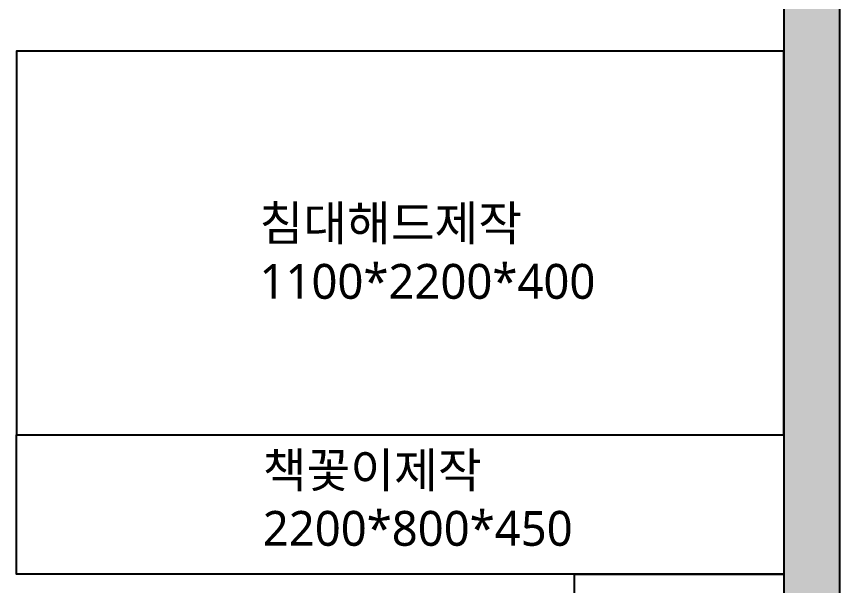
# Model space of a CAD drawing. Header units: millimetres. Extents: x 0 to 460473, y -68369 to 85219.
# Drawn here: x 264721 to 267081, y 10663 to 12295 of the extents above; entities that cross this region are included whole.
import ezdxf

# ---------------------------------------------------------------- set-up
doc = ezdxf.new("R2010")
doc.units = ezdxf.units.MM
doc.header["$LTSCALE"] = 50
for name, color, linetype in [('fur', 6, 'Continuous'), ('ha', 8, 'Continuous'), ('text', 7, 'Continuous'), ('wall', 2, 'Continuous')]:
    doc.layers.add(name, color=color, linetype=linetype)
doc.styles.add('N 맑은고딕', font='malgun.ttf')

# ---------------------------------------------------------------- blocks, each defined once
blk = doc.blocks.new('EWEDSF')
at = {"layer": 'ha', "transparency": 33554559}
h = blk.add_hatch(color=256, dxfattribs=at)
h.dxf.hatch_style = 1
h.paths.add_polyline_path([(233434, 35399.7), (231184, 35399.7), (231184, 35199.7), (231574, 35199.7), (231574, 33399.7), (231774, 33399.7), (231774, 34759.7), (233234, 34759.7), (233234, 32679.7), (231774, 32679.7), (231574, 32679.7), (231274, 32679.7), (231274, 32479.7), (233274, 32479.7), (233274, 29629.7), (233274, 28169.7), (232884, 28169.7), (232884, 27999.7), (233434, 27999.7)])
h.paths.add_polyline_path([(233234, 34959.7), (232784, 34959.7), (232784, 35199.7), (233234, 35199.7)], flags=16)
h.paths.add_polyline_path([(232584, 34959.7), (231774, 34959.7), (231774, 35199.7), (232584, 35199.7)], flags=16)
at = {"layer": 'wall', "color": 2}
for p, q in [((233434, 35399.7), (233434, 27999.7)), ((233274, 32479.7), (233274, 29629.7)), ((233274, 29629.7), (233274, 28169.7))]:
    blk.add_line(p, q, dxfattribs=at)

msp = doc.modelspace()

# ---------------------------------------------------------------- linework, layer by layer
at = {"layer": 'fur'}
for points in [[(264721.33845055, 11095.7456483), (266921.33845055, 11095.7456483), (266921.33845055, 12195.7456483), (264721.33845055, 12195.7456483)], [(266921.33845055, 10695.7456483), (264721.33845055, 10695.7456483), (264721.33845055, 11095.7456483), (266921.33845055, 11095.7456483)], [(266321.33845055, 10695.7456483), (266921.33845055, 10695.7456483), (266921.33845055, 9350.82911102), (266321.33845055, 9350.82911102)]]:
    msp.add_lwpolyline(points, close=True, dxfattribs=at)

# ---------------------------------------------------------------- block references
at = {"layer": 'ha'}
msp.add_blockref('EWEDSF', (33647.33979909, -18818.86598799), dxfattribs=at)

# ---------------------------------------------------------------- texts
at = {"layer": 'text', "char_height": 100, "attachment_point": 1, "style": 'N 맑은고딕'}
for s, insert in [('침대해드제작\\P1100*2200*400', (265418.22432902, 11752.38024937)), ('책꽃이제작\\P2200*800*450', (265427.66505558, 11044.06850958))]:
    msp.add_mtext_dynamic_manual_height_columns(s, width=2503.2681092748, gutter_width=500, heights=[0], dxfattribs=dict(at, insert=insert))

doc.saveas('drawing.dxf')
